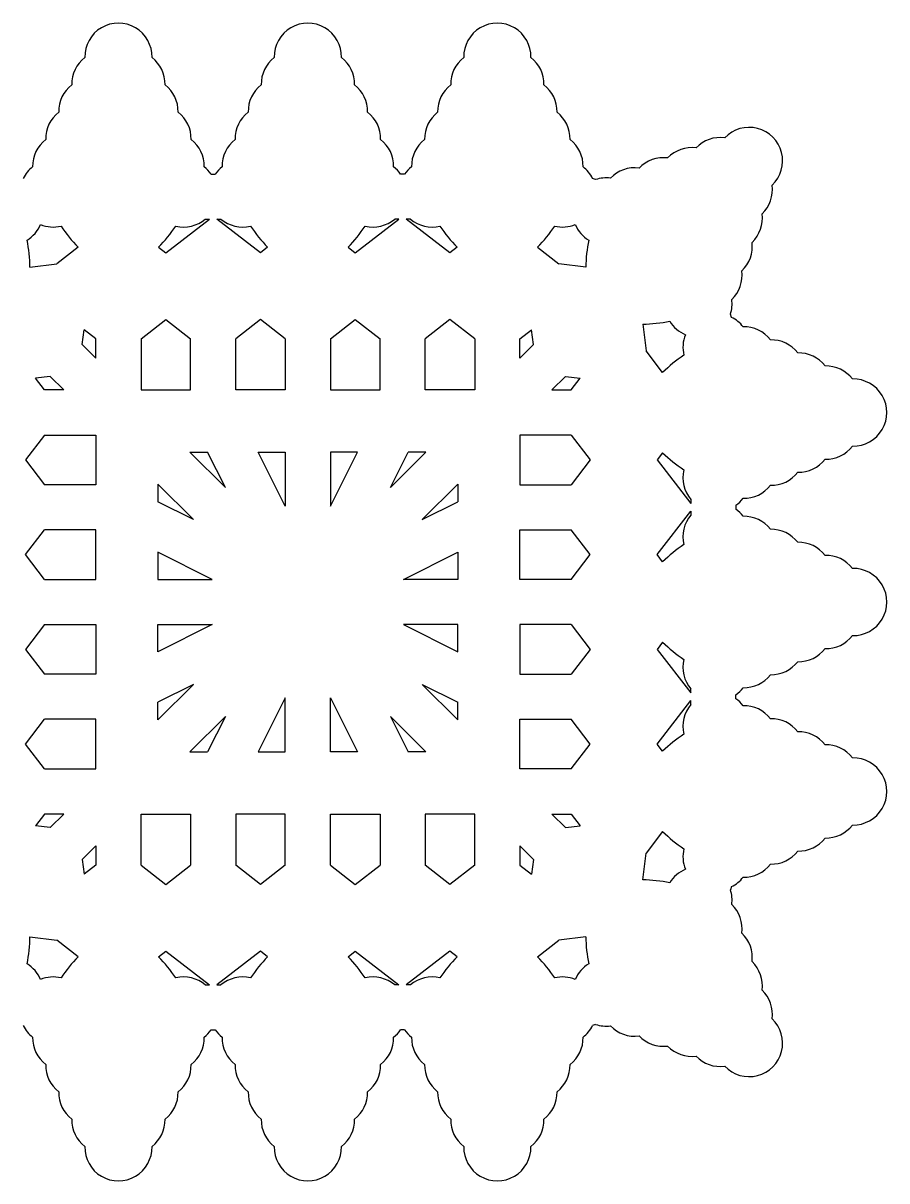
# Model space of a CAD drawing. Extents: x -355 to 325, y -219 to -8.
# Drawn here: x -59.5 to 93.4, y -215.6 to -10.6 of the extents above; entities that cross this region are included whole.
import ezdxf

# ---------------------------------------------------------------- set-up
doc = ezdxf.new("R2010")
doc.units = 0
doc.layers.get('0').update_dxf_attribs({"linetype": 'CONTINUOUS'})

msp = doc.modelspace()

# ---------------------------------------------------------------- linework, layer by layer
for p, q in [((-26.180683, -37.35286), (-25.474408, -37.35286)), ((8.063488, -37.35286), (7.357213, -37.35286)), ((41.879021, -38.322143), (41.340164, -38.098941)), ((-34.212019, -51.281777), (-26.485509, -45.311176)), ((-27.216011, -45.311176), (-26.485509, -45.311176)), ((-17.443071, -51.281777), (-25.169581, -45.311176)), ((-25.169581, -45.311176), (-24.439079, -45.311176)), ((-0.674123, -51.281777), (7.052386, -45.311176)), ((7.052386, -45.311176), (6.321884, -45.311176)), ((16.094824, -51.281777), (8.368315, -45.311176)), ((9.098816, -45.311176), (8.368315, -45.311176)), ((-49.718565, -50.306265), (-53.504705, -53.231977)), ((-35.474421, -50.306265), (-34.212019, -51.281777)), ((-16.180669, -50.306265), (-17.443071, -51.281777)), ((-1.936525, -50.306265), (-0.674123, -51.281777)), ((17.357226, -50.306265), (16.094824, -51.281777)), ((31.60137, -50.306265), (35.387511, -53.231977)), ((-58.250701, -53.840392), (-53.504705, -53.231977)), ((40.133506, -53.840392), (35.387511, -53.231977)), ((-38.596493, -66.504218), (-34.212019, -63.11615)), ((-34.212019, -63.11615), (-29.827545, -66.504218)), ((-17.443071, -63.11615), (-21.827545, -66.504218)), ((-13.058597, -66.504218), (-17.443071, -63.11615)), ((-5.058597, -66.504218), (-0.674123, -63.11615)), ((-0.674123, -63.11615), (3.71035, -66.504218)), ((16.094824, -63.11615), (11.71035, -66.504218)), ((20.479298, -66.504218), (16.094824, -63.11615)), ((65.947088, -62.705865), (65.723886, -62.167008)), ((-49.004657, -67.501713), (-48.671253, -64.900964)), ((-46.596493, -66.504218), (-48.671253, -64.900964)), ((28.479298, -66.504218), (30.554058, -64.900964)), ((30.887462, -67.501713), (30.554058, -64.900964)), ((50.205637, -63.912523), (50.814053, -68.658519)), ((-49.004657, -67.501713), (-46.596493, -69.909877)), ((-46.596493, -69.909877), (-46.596493, -66.504218)), ((-38.596493, -66.504218), (-38.596493, -75.566731)), ((-29.827545, -75.566731), (-29.827545, -66.504218)), ((-21.827545, -75.566731), (-21.827545, -66.504218)), ((-13.058597, -66.504218), (-13.058597, -75.566731)), ((-5.058597, -66.504218), (-5.058597, -75.566731)), ((3.71035, -75.566731), (3.71035, -66.504218)), ((11.71035, -75.566731), (11.71035, -66.504218)), ((20.479298, -66.504218), (20.479298, -75.566731)), ((28.479298, -69.909877), (28.479298, -66.504218)), ((30.887462, -67.501713), (28.479298, -69.909877)), ((53.739764, -72.444659), (50.814053, -68.658519)), ((-54.661511, -73.158567), (-57.26226, -73.491971)), ((-55.659005, -75.566731), (-57.26226, -73.491971)), ((-54.661511, -73.158567), (-52.253347, -75.566731)), ((36.544317, -73.158567), (34.136152, -75.566731)), ((36.544317, -73.158567), (39.145066, -73.491971)), ((37.541811, -75.566731), (39.145066, -73.491971)), ((-52.253347, -75.566731), (-55.659005, -75.566731)), ((-38.596493, -75.566731), (-29.827545, -75.566731)), ((-13.058597, -75.566731), (-21.827545, -75.566731)), ((-5.058597, -75.566731), (3.71035, -75.566731)), ((20.479298, -75.566731), (11.71035, -75.566731)), ((34.136152, -75.566731), (37.541811, -75.566731)), ((-55.659005, -83.566731), (-59.047074, -87.951205)), ((-55.659005, -83.566731), (-46.596493, -83.566731)), ((-46.596493, -83.566731), (-46.596493, -92.335679)), ((37.541811, -83.566731), (28.479298, -83.566731)), ((28.479298, -83.566731), (28.479298, -92.335679)), ((37.541811, -83.566731), (40.929879, -87.951205)), ((-59.047074, -87.951205), (-55.659005, -92.335679)), ((-29.939638, -86.566731), (-23.659723, -92.846646)), ((-29.939638, -86.566731), (-26.799681, -86.566731)), ((-23.659723, -92.846646), (-26.799681, -86.566731)), ((-13.058597, -96.160355), (-17.855409, -86.566731)), ((-17.855409, -86.566731), (-13.058597, -86.566731)), ((-13.058597, -86.566731), (-13.058597, -96.160355)), ((-5.058597, -96.160355), (-0.261786, -86.566731)), ((-5.058597, -86.566731), (-5.058597, -96.160355)), ((-0.261786, -86.566731), (-5.058597, -86.566731)), ((11.822444, -86.566731), (5.542529, -92.846646)), ((5.542529, -92.846646), (8.682486, -86.566731)), ((11.822444, -86.566731), (8.682486, -86.566731)), ((40.929879, -87.951205), (37.541811, -92.335679)), ((53.739764, -86.688803), (52.764252, -87.951205)), ((52.764252, -87.951205), (58.734854, -95.677715)), ((-35.596493, -92.223585), (-35.596493, -95.363543)), ((-35.596493, -92.223585), (-29.316578, -98.5035)), ((17.479298, -92.223585), (11.199383, -98.5035)), ((17.479298, -92.223585), (17.479298, -95.363543)), ((-46.596493, -92.335679), (-55.659005, -92.335679)), ((28.479298, -92.335679), (37.541811, -92.335679)), ((-29.316578, -98.5035), (-35.596493, -95.363543)), ((11.199383, -98.5035), (17.479298, -95.363543)), ((58.734854, -94.947213), (58.734854, -95.677715)), ((66.693169, -95.982541), (66.693169, -96.688816)), ((52.764252, -104.720153), (58.734854, -96.993643)), ((58.734854, -96.993643), (58.734854, -97.724145)), ((-59.047074, -104.720153), (-55.659005, -100.335679)), ((-46.596493, -100.335679), (-55.659005, -100.335679)), ((-46.596493, -109.104627), (-46.596493, -100.335679)), ((28.479298, -100.335679), (37.541811, -100.335679)), ((28.479298, -109.104627), (28.479298, -100.335679)), ((40.929879, -104.720153), (37.541811, -100.335679)), ((-35.596493, -104.307815), (-35.596493, -109.104627)), ((-26.002869, -109.104627), (-35.596493, -104.307815)), ((7.885675, -109.104627), (17.479298, -104.307815)), ((17.479298, -104.307815), (17.479298, -109.104627)), ((-55.659005, -109.104627), (-59.047074, -104.720153)), ((37.541811, -109.104627), (40.929879, -104.720153)), ((53.739764, -105.982555), (52.764252, -104.720153)), ((-55.659005, -109.104627), (-46.596493, -109.104627)), ((-35.596493, -109.104627), (-26.002869, -109.104627)), ((17.479298, -109.104627), (7.885675, -109.104627)), ((37.541811, -109.104627), (28.479298, -109.104627)), ((-55.659005, -117.104627), (-59.047074, -121.4891)), ((-55.659005, -117.104627), (-46.596493, -117.104627)), ((-46.596493, -117.104627), (-46.596493, -125.873574)), ((-26.002869, -117.104627), (-35.596493, -121.901438)), ((-35.596493, -117.104627), (-26.002869, -117.104627)), ((-35.596493, -121.901438), (-35.596493, -117.104627)), ((17.479298, -117.104627), (7.885675, -117.104627)), ((7.885675, -117.104627), (17.479298, -121.901438)), ((17.479298, -121.901438), (17.479298, -117.104627)), ((37.541811, -117.104627), (28.479298, -117.104627)), ((28.479298, -117.104627), (28.479298, -125.873574)), ((37.541811, -117.104627), (40.929879, -121.4891)), ((53.739764, -120.226699), (52.764252, -121.4891)), ((-59.047074, -121.4891), (-55.659005, -125.873574)), ((40.929879, -121.4891), (37.541811, -125.873574)), ((52.764252, -121.4891), (58.734854, -129.21561)), ((-46.596493, -125.873574), (-55.659005, -125.873574)), ((28.479298, -125.873574), (37.541811, -125.873574)), ((-29.316578, -127.705753), (-35.596493, -130.84571)), ((-35.596493, -133.985668), (-29.316578, -127.705753)), ((17.479298, -133.985668), (11.199383, -127.705753)), ((11.199383, -127.705753), (17.479298, -130.84571)), ((58.734854, -129.21561), (58.734854, -128.485108)), ((-35.596493, -133.985668), (-35.596493, -130.84571)), ((-13.058597, -130.048898), (-17.855409, -139.642522)), ((-13.058597, -139.642522), (-13.058597, -130.048898)), ((-5.058597, -139.642522), (-5.058597, -130.048898)), ((-5.058597, -130.048898), (-0.261786, -139.642522)), ((17.479298, -133.985668), (17.479298, -130.84571)), ((52.764252, -138.258048), (58.734854, -130.531539)), ((58.734854, -131.26204), (58.734854, -130.531539)), ((66.693169, -130.226712), (66.693169, -129.520437)), ((-59.047074, -138.258048), (-55.659005, -133.873574)), ((-46.596493, -133.873574), (-55.659005, -133.873574)), ((-46.596493, -142.642522), (-46.596493, -133.873574)), ((-29.939638, -139.642522), (-23.659723, -133.362607)), ((-23.659723, -133.362607), (-26.799681, -139.642522)), ((11.822444, -139.642522), (5.542529, -133.362607)), ((5.542529, -133.362607), (8.682486, -139.642522)), ((28.479298, -142.642522), (28.479298, -133.873574)), ((28.479298, -133.873574), (37.541811, -133.873574)), ((40.929879, -138.258048), (37.541811, -133.873574)), ((-55.659005, -142.642522), (-59.047074, -138.258048)), ((37.541811, -142.642522), (40.929879, -138.258048)), ((53.739764, -139.52045), (52.764252, -138.258048)), ((-29.939638, -139.642522), (-26.799681, -139.642522)), ((-17.855409, -139.642522), (-13.058597, -139.642522)), ((-0.261786, -139.642522), (-5.058597, -139.642522)), ((11.822444, -139.642522), (8.682486, -139.642522)), ((-55.659005, -142.642522), (-46.596493, -142.642522)), ((37.541811, -142.642522), (28.479298, -142.642522)), ((-55.659005, -150.642522), (-57.26226, -152.717282)), ((-52.253347, -150.642522), (-55.659005, -150.642522)), ((-54.661511, -153.050686), (-52.253347, -150.642522)), ((-38.596493, -150.642522), (-29.827545, -150.642522)), ((-38.596493, -159.705035), (-38.596493, -150.642522)), ((-29.827545, -150.642522), (-29.827545, -159.705035)), ((-13.058597, -150.642522), (-21.827545, -150.642522)), ((-21.827545, -150.642522), (-21.827545, -159.705035)), ((-13.058597, -159.705035), (-13.058597, -150.642522)), ((-5.058597, -159.705035), (-5.058597, -150.642522)), ((-5.058597, -150.642522), (3.71035, -150.642522)), ((3.71035, -150.642522), (3.71035, -159.705035)), ((11.71035, -150.642522), (11.71035, -159.705035)), ((20.479298, -150.642522), (11.71035, -150.642522)), ((20.479298, -159.705035), (20.479298, -150.642522)), ((36.544317, -153.050686), (34.136152, -150.642522)), ((34.136152, -150.642522), (37.541811, -150.642522)), ((37.541811, -150.642522), (39.145066, -152.717282)), ((-54.661511, -153.050686), (-57.26226, -152.717282)), ((36.544317, -153.050686), (39.145066, -152.717282)), ((53.739764, -153.764594), (50.814053, -157.550734)), ((-49.004657, -158.70754), (-46.596493, -156.299376)), ((-46.596493, -156.299376), (-46.596493, -159.705035)), ((30.887462, -158.70754), (28.479298, -156.299376)), ((28.479298, -156.299376), (28.479298, -159.705035)), ((50.205637, -162.29673), (50.814053, -157.550734)), ((-49.004657, -158.70754), (-48.671253, -161.308289)), ((-46.596493, -159.705035), (-48.671253, -161.308289)), ((-38.596493, -159.705035), (-34.212019, -163.093103)), ((-34.212019, -163.093103), (-29.827545, -159.705035)), ((-17.443071, -163.093103), (-21.827545, -159.705035)), ((-13.058597, -159.705035), (-17.443071, -163.093103)), ((-5.058597, -159.705035), (-0.674123, -163.093103)), ((-0.674123, -163.093103), (3.71035, -159.705035)), ((16.094824, -163.093103), (11.71035, -159.705035)), ((20.479298, -159.705035), (16.094824, -163.093103)), ((28.479298, -159.705035), (30.554058, -161.308289)), ((30.887462, -158.70754), (30.554058, -161.308289)), ((65.947088, -163.503388), (65.723886, -164.042245)), ((-58.250701, -172.368861), (-53.504705, -172.977277)), ((-49.718565, -175.902988), (-53.504705, -172.977277)), ((31.60137, -175.902988), (35.387511, -172.977277)), ((40.133506, -172.368861), (35.387511, -172.977277)), ((-35.474421, -175.902988), (-34.212019, -174.927476)), ((-34.212019, -174.927476), (-26.485509, -180.898077)), ((-17.443071, -174.927476), (-25.169581, -180.898077)), ((-16.180669, -175.902988), (-17.443071, -174.927476)), ((-1.936525, -175.902988), (-0.674123, -174.927476)), ((-0.674123, -174.927476), (7.052386, -180.898077)), ((16.094824, -174.927476), (8.368315, -180.898077)), ((17.357226, -175.902988), (16.094824, -174.927476)), ((-27.216011, -180.898077), (-26.485509, -180.898077)), ((-25.169581, -180.898077), (-24.439079, -180.898077)), ((7.052386, -180.898077), (6.321884, -180.898077)), ((9.098816, -180.898077), (8.368315, -180.898077)), ((41.879021, -187.88711), (41.340164, -188.110312)), ((-26.180683, -188.856393), (-25.474408, -188.856393)), ((8.063488, -188.856393), (7.357213, -188.856393))]:
    msp.add_line(p, q)
for centre, radius, start, end in [((-42.596493, -16.570243), 5.948993, 358.720959, 181.279041), ((-9.058597, -16.570243), 5.948993, 358.720959, 181.279041), ((24.479298, -16.570243), 5.948993, 358.720959, 181.279041), ((-44.905081, -21.409281), 5.948993, 127.711596, 181.279041), ((-40.287905, -21.409281), 5.948993, 358.720959, 52.288404), ((-11.367185, -21.409281), 5.948993, 127.711596, 181.279041), ((-6.750009, -21.409281), 5.948993, 358.720959, 52.288404), ((22.17071, -21.409281), 5.948993, 127.711596, 181.279041), ((26.787886, -21.409281), 5.948993, 358.720959, 52.288404), ((-47.213669, -26.248319), 5.948993, 127.711596, 181.279041), ((-37.979317, -26.248319), 5.948993, 358.720959, 52.288404), ((-13.675773, -26.248319), 5.948993, 127.711596, 181.279041), ((-4.441421, -26.248319), 5.948993, 358.720959, 52.288404), ((19.862122, -26.248319), 5.948993, 127.711596, 181.279041), ((29.096474, -26.248319), 5.948993, 358.720959, 52.288404), ((-49.522257, -31.087357), 5.948993, 127.711596, 181.279041), ((-35.670729, -31.087357), 5.948993, 358.720959, 52.288404), ((-15.984361, -31.087357), 5.948993, 127.711596, 181.279041), ((-2.132833, -31.087357), 5.948993, 358.720959, 52.288404), ((17.553534, -31.087357), 5.948993, 127.711596, 181.279041), ((31.405062, -31.087357), 5.948993, 358.720959, 52.288404), ((69.024542, -35.021487), 5.948993, 313.720959, 136.279041), ((-51.830845, -35.926394), 5.948993, 127.711596, 181.279041), ((-33.362141, -35.926394), 5.948993, 358.720959, 52.288404), ((-18.292949, -35.926394), 5.948993, 127.711596, 181.279041), ((0.175754, -35.926394), 5.948993, 358.720959, 52.288404), ((15.244946, -35.926394), 5.948993, 127.711596, 181.279041), ((33.71365, -35.926394), 5.948993, 358.720959, 52.288404), ((58.916273, -38.600084), 5.948993, 82.711596, 136.279041), ((63.970407, -36.810786), 5.948993, 82.711596, 136.279041), ((53.862138, -40.389382), 5.948993, 82.711596, 136.279041), ((-54.139432, -40.765432), 5.948993, 127.711596, 153.370102), ((-31.053553, -40.765432), 5.948993, 35.00435, 52.288404), ((-20.601537, -40.765432), 5.948993, 127.711596, 144.99565), ((2.484342, -40.765432), 5.948993, 35.00435, 52.288404), ((12.936358, -40.765432), 5.948993, 127.711596, 144.99565), ((36.022238, -40.765432), 5.948993, 26.629898, 52.288404), ((48.808003, -42.17868), 5.948993, 82.711596, 136.279041), ((43.753869, -43.967978), 5.948993, 82.711596, 108.370102), ((67.235244, -40.075622), 5.948993, 313.720959, 7.288404), ((65.445945, -45.129757), 5.948993, 313.720959, 7.288404), ((-61.871063, -43.967978), 5.948993, 301.478346, 337.197813), ((-54.139432, -40.765432), 5.948993, 247.802187, 283.521654), ((-29.653276, -31.022805), 27.829259, 213.912627, 223.861728), ((-55.539709, -31.022805), 27.829259, 316.138272, 326.087373), ((-31.053553, -40.765432), 5.948993, 256.478346, 310.171242), ((-20.601537, -40.765432), 5.948993, 229.828758, 283.521654), ((3.884619, -31.022805), 27.829259, 213.912627, 223.861728), ((-22.001814, -31.022805), 27.829259, 316.138272, 326.087373), ((2.484342, -40.765432), 5.948993, 256.478346, 310.171242), ((12.936358, -40.765432), 5.948993, 229.828758, 283.521654), ((37.422515, -31.022805), 27.829259, 213.912627, 223.861728), ((11.536081, -31.022805), 27.829259, 316.138272, 326.087373), ((36.022238, -40.765432), 5.948993, 256.478346, 292.197813), ((43.753869, -43.967978), 5.948993, 202.802187, 238.521654), ((-86.074468, -54.393228), 27.829259, 1.138272, 11.087373), ((67.957274, -54.393228), 27.829259, 168.912627, 178.861728), ((63.656647, -50.183891), 5.948993, 313.720959, 7.288404), ((61.867349, -55.238026), 5.948993, 313.720959, 7.288404), ((60.078051, -60.29216), 5.948993, 341.629898, 7.288404), ((49.652801, -36.088756), 27.829259, 271.138272, 281.087373), ((60.078051, -60.29216), 5.948993, 211.478346, 247.197813), ((63.280597, -68.023791), 5.948993, 37.711596, 63.370102), ((68.119635, -70.332379), 5.948993, 37.711596, 91.279041), ((63.280597, -68.023791), 5.948993, 157.802187, 193.521654), ((72.958673, -72.640967), 5.948993, 37.711596, 91.279041), ((73.023224, -92.509948), 27.829259, 123.912627, 133.861728), ((77.79771, -74.949555), 5.948993, 37.711596, 91.279041), ((82.636748, -77.258143), 5.948993, 37.711596, 91.279041), ((87.475786, -79.566731), 5.948993, 268.720959, 91.279041), ((82.636748, -81.875319), 5.948993, 268.720959, 322.288404), ((73.023224, -66.623514), 27.829259, 226.138272, 236.087373), ((77.79771, -84.183907), 5.948993, 268.720959, 322.288404), ((63.280597, -91.109671), 5.948993, 166.478346, 220.171242), ((72.958673, -86.492495), 5.948993, 268.720959, 322.288404), ((68.119635, -88.801083), 5.948993, 268.720959, 322.288404), ((63.280597, -91.109671), 5.948993, 305.00435, 322.288404), ((63.280597, -101.561687), 5.948993, 139.828758, 193.521654), ((63.280597, -101.561687), 5.948993, 37.711596, 54.99565), ((68.119635, -103.870275), 5.948993, 37.711596, 91.279041), ((72.958673, -106.178863), 5.948993, 37.711596, 91.279041), ((73.023224, -126.047843), 27.829259, 123.912627, 133.861728), ((77.79771, -108.487451), 5.948993, 37.711596, 91.279041), ((82.636748, -110.796039), 5.948993, 37.711596, 91.279041), ((87.475786, -113.104627), 5.948993, 268.720959, 91.279041), ((73.023224, -100.16141), 27.829259, 226.138272, 236.087373), ((82.636748, -115.413215), 5.948993, 268.720959, 322.288404), ((77.79771, -117.721802), 5.948993, 268.720959, 322.288404), ((63.280597, -124.647566), 5.948993, 166.478346, 220.171242), ((72.958673, -120.03039), 5.948993, 268.720959, 322.288404), ((68.119635, -122.338978), 5.948993, 268.720959, 322.288404), ((63.280597, -124.647566), 5.948993, 305.00435, 322.288404), ((63.280597, -135.099582), 5.948993, 37.711596, 54.99565), ((63.280597, -135.099582), 5.948993, 139.828758, 193.521654), ((68.119635, -137.40817), 5.948993, 37.711596, 91.279041), ((72.958673, -139.716758), 5.948993, 37.711596, 91.279041), ((73.023224, -159.585739), 27.829259, 123.912627, 133.861728), ((77.79771, -142.025346), 5.948993, 37.711596, 91.279041), ((82.636748, -144.333934), 5.948993, 37.711596, 91.279041), ((87.475786, -146.642522), 5.948993, 268.720959, 91.279041), ((82.636748, -148.95111), 5.948993, 268.720959, 322.288404), ((73.023224, -133.699305), 27.829259, 226.138272, 236.087373), ((77.79771, -151.259698), 5.948993, 268.720959, 322.288404), ((63.280597, -158.185462), 5.948993, 166.478346, 202.197813), ((72.958673, -153.568286), 5.948993, 268.720959, 322.288404), ((68.119635, -155.876874), 5.948993, 268.720959, 322.288404), ((60.078051, -165.917093), 5.948993, 112.802187, 148.521654), ((63.280597, -158.185462), 5.948993, 296.629898, 322.288404), ((49.652801, -190.120497), 27.829259, 78.912627, 88.861728), ((60.078051, -165.917093), 5.948993, 352.711596, 18.370102), ((61.867349, -170.971227), 5.948993, 352.711596, 46.279041), ((63.656647, -176.025362), 5.948993, 352.711596, 46.279041), ((-86.074468, -171.816025), 27.829259, 348.912627, 358.861728), ((67.957274, -171.816025), 27.829259, 181.138272, 191.087373), ((-29.653276, -195.186448), 27.829259, 136.138272, 146.087373), ((-55.539709, -195.186448), 27.829259, 33.912627, 43.861728), ((3.884619, -195.186448), 27.829259, 136.138272, 146.087373), ((-22.001814, -195.186448), 27.829259, 33.912627, 43.861728), ((37.422515, -195.186448), 27.829259, 136.138272, 146.087373), ((11.536081, -195.186448), 27.829259, 33.912627, 43.861728), ((-61.871063, -182.241275), 5.948993, 22.802187, 58.521654), ((43.753869, -182.241275), 5.948993, 121.478346, 157.197813), ((65.445945, -181.079496), 5.948993, 352.711596, 46.279041), ((-54.139432, -185.443821), 5.948993, 76.478346, 112.197813), ((-31.053553, -185.443821), 5.948993, 49.828758, 103.521654), ((-20.601537, -185.443821), 5.948993, 76.478346, 130.171242), ((2.484342, -185.443821), 5.948993, 49.828758, 103.521654), ((12.936358, -185.443821), 5.948993, 76.478346, 130.171242), ((36.022238, -185.443821), 5.948993, 67.802187, 103.521654), ((67.235244, -186.133631), 5.948993, 352.711596, 46.279041), ((-54.139432, -185.443821), 5.948993, 206.629898, 232.288404), ((36.022238, -185.443821), 5.948993, 307.711596, 333.370102), ((43.753869, -182.241275), 5.948993, 251.629898, 277.288404), ((48.808003, -184.030573), 5.948993, 223.720959, 277.288404), ((69.024542, -191.187766), 5.948993, 223.720959, 46.279041), ((-51.830845, -190.282859), 5.948993, 178.720959, 232.288404), ((-33.362141, -190.282859), 5.948993, 307.711596, 1.279041), ((-31.053553, -185.443821), 5.948993, 307.711596, 324.99565), ((-20.601537, -185.443821), 5.948993, 215.00435, 232.288404), ((-18.292949, -190.282859), 5.948993, 178.720959, 232.288404), ((0.175754, -190.282859), 5.948993, 307.711596, 1.279041), ((2.484342, -185.443821), 5.948993, 307.711596, 324.99565), ((12.936358, -185.443821), 5.948993, 215.00435, 232.288404), ((15.244946, -190.282859), 5.948993, 178.720959, 232.288404), ((33.71365, -190.282859), 5.948993, 307.711596, 1.279041), ((53.862138, -185.819871), 5.948993, 223.720959, 277.288404), ((58.916273, -187.609169), 5.948993, 223.720959, 277.288404), ((63.970407, -189.398467), 5.948993, 223.720959, 277.288404), ((-49.522257, -195.121897), 5.948993, 178.720959, 232.288404), ((-35.670729, -195.121897), 5.948993, 307.711596, 1.279041), ((-15.984361, -195.121897), 5.948993, 178.720959, 232.288404), ((-2.132833, -195.121897), 5.948993, 307.711596, 1.279041), ((17.553534, -195.121897), 5.948993, 178.720959, 232.288404), ((31.405062, -195.121897), 5.948993, 307.711596, 1.279041), ((-47.213669, -199.960934), 5.948993, 178.720959, 232.288404), ((-37.979317, -199.960934), 5.948993, 307.711596, 1.279041), ((-13.675773, -199.960934), 5.948993, 178.720959, 232.288404), ((-4.441421, -199.960934), 5.948993, 307.711596, 1.279041), ((19.862122, -199.960934), 5.948993, 178.720959, 232.288404), ((29.096474, -199.960934), 5.948993, 307.711596, 1.279041), ((-44.905081, -204.799972), 5.948993, 178.720959, 232.288404), ((-40.287905, -204.799972), 5.948993, 307.711596, 1.279041), ((-11.367185, -204.799972), 5.948993, 178.720959, 232.288404), ((-6.750009, -204.799972), 5.948993, 307.711596, 1.279041), ((22.17071, -204.799972), 5.948993, 178.720959, 232.288404), ((26.787886, -204.799972), 5.948993, 307.711596, 1.279041), ((-42.596493, -209.63901), 5.948993, 178.720959, 1.279041), ((-9.058597, -209.63901), 5.948993, 178.720959, 1.279041), ((24.479298, -209.63901), 5.948993, 178.720959, 1.279041)]:
    msp.add_arc(centre, radius, start, end)

doc.saveas('drawing.dxf')
